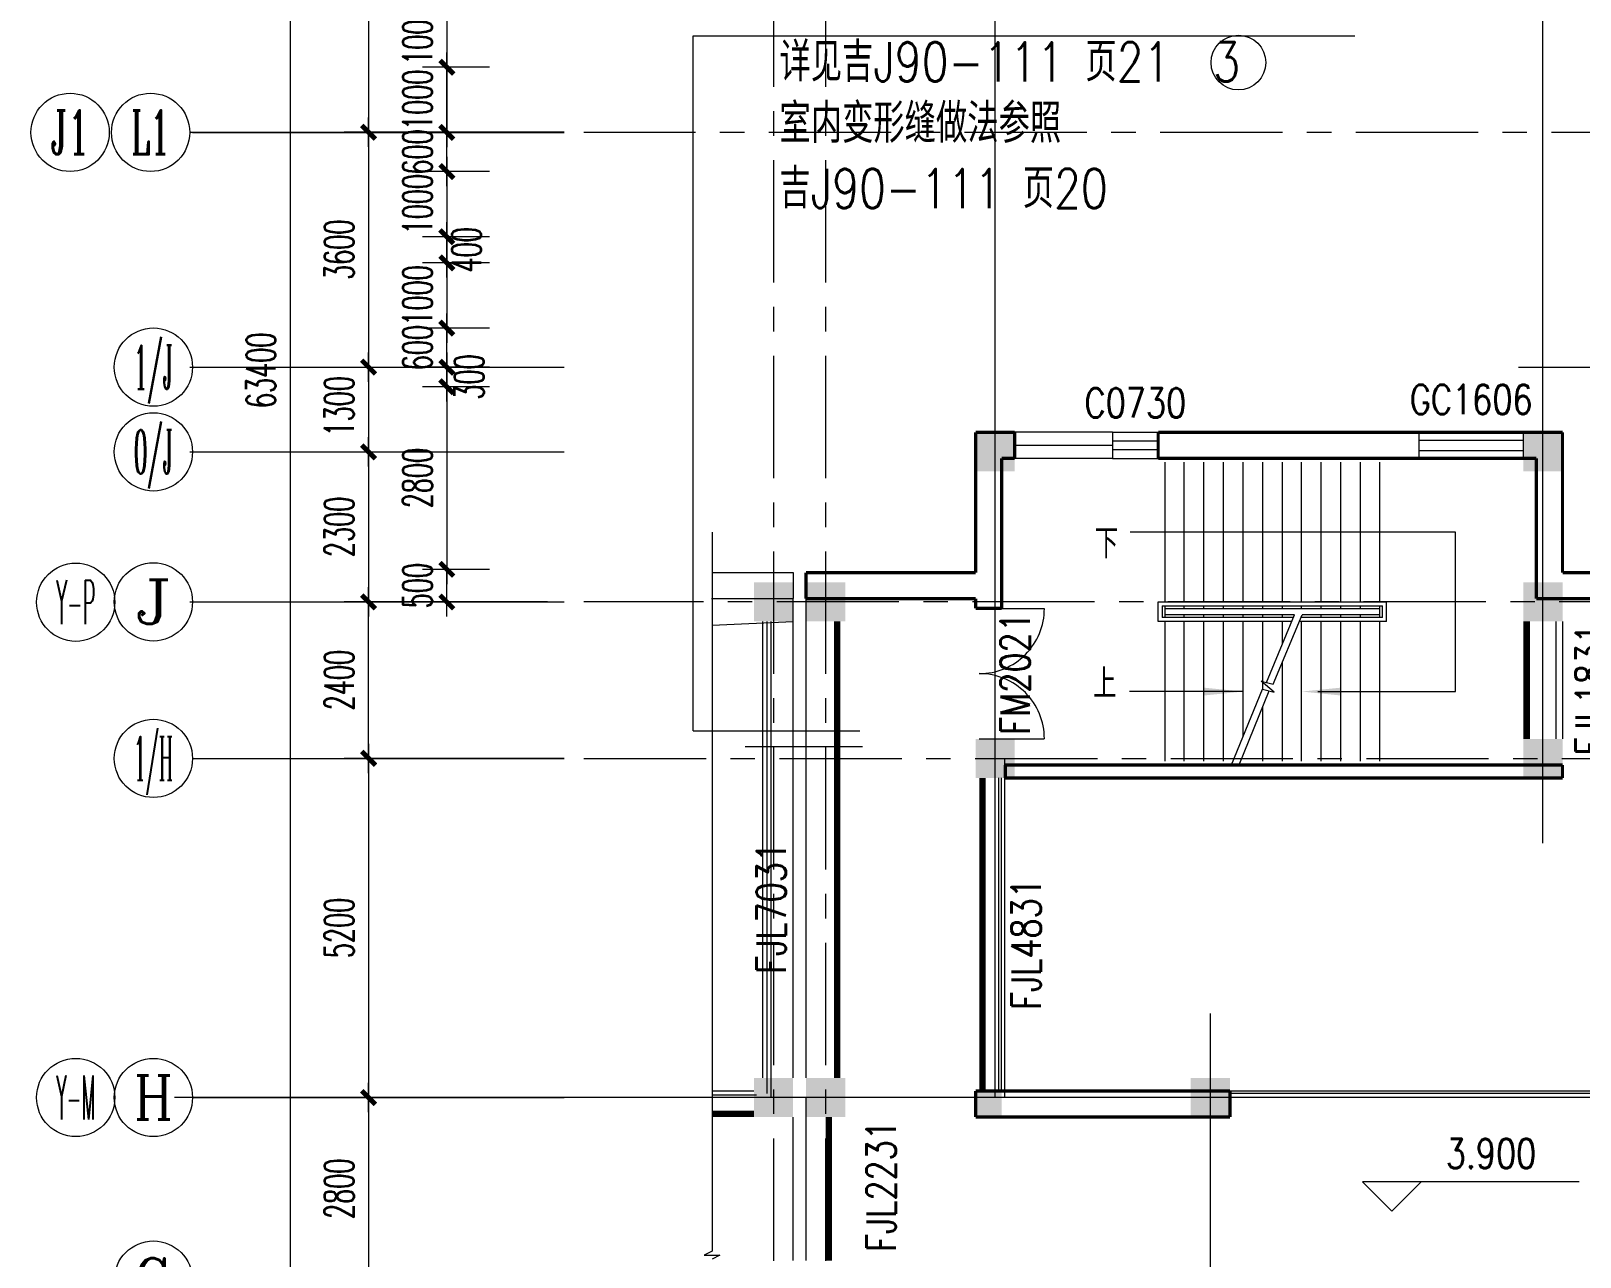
# Model space of a CAD drawing. Extents: x 2719331 to 3465925, y -270324 to -167476.
# Drawn here: x 2902497 to 2926251, y -223477 to -204677 of the extents above; entities that cross this region are included whole.
import ezdxf
from ezdxf.enums import TextEntityAlignment as Align

# ---------------------------------------------------------------- set-up
doc = ezdxf.new("R2010")
doc.units = 0
doc.header["$LTSCALE"] = 1500
doc.header["$MEASUREMENT"] = 0
doc.linetypes.add('CENTER', pattern=[2, 1.25, -0.25, 0.25, -0.25])
doc.linetypes.add('DASH', pattern=[0.35, 0.25, -0.1])
doc.layers.get('0').update_dxf_attribs({"linetype": 'CONTINUOUS', "lineweight": 0})
doc.layers.get('DEFPOINTS').update_dxf_attribs({"linetype": 'CONTINUOUS', "lineweight": 5})
for name, color, linetype, lineweight in [('AXIS', 7, 'CONTINUOUS', 5), ('AXIS_TEXT', 7, 'CONTINUOUS', 5), ('COLUMN', 7, 'CONTINUOUS', 5), ('DOTE', 7, 'CENTER', 5), ('OTHER', 7, 'CONTINUOUS', 5), ('P-S-TEXT', 7, 'CONTINUOUS', 5), ('PUB_DIM', 250, 'CONTINUOUS', 5), ('PUB_TEXT', 7, 'CONTINUOUS', 5), ('STAIR', 7, 'CONTINUOUS', 5), ('WALL', 7, 'CONTINUOUS', 5), ('WINDOW', 7, 'CONTINUOUS', 5), ('WINDOW_TEXT', 7, 'CONTINUOUS', 5), ('我的', 7, 'CONTINUOUS', 5), ('看线', 7, 'CONTINUOUS', 5), ('防火卷帘', 7, 'CONTINUOUS', 5), ('防火卷帘名称', 7, 'CONTINUOUS', 5)]:
    doc.layers.add(name, color=color, linetype=linetype, lineweight=lineweight)
doc.styles.add('_SIMPLEX', font='SIMPLEX.shx', dxfattribs={"width": 0.6})
doc.styles.add('COMPLEX', font='COMPLEX')
doc.styles.add('DIM_FONT', font='romans.shx', dxfattribs={"width": 0.6})
doc.styles.add('H1', font='romans.shx', dxfattribs={"width": 1.2, "bigfont": 'hztxt.shx'})
doc.styles.add('SIMPLEX', font='SIMPLEX.SHX', dxfattribs={"width": 0.6})
doc.dimstyles.new('DIMN150', dxfattribs={"dimscale": 1.5, "dimtxt": 300, "dimasz": 1, "dimexe": 250, "dimexo": 300, "dimgap": 150, "dimtad": 1, "dimdec": 0, "dimdsep": 46, "dimtxsty": 'DIM_FONT', "dimblk": '_DIMX', "dimcen": 2.5, "dimdle": 0.3, "dimclrd": 7, "dimclre": 256, "dimclrt": 256, "dimadec": 0, "dimazin": 0, "dimtfac": 1, "dimtdec": 0, "dimtix": 1, "dimtmove": 2, "dimatfit": 3, "dimldrblk": '_DIMX', "dimfxl": 1, "dimtvp": 1, "dimtolj": 1, "dimtzin": 0, "dimlwd": -1, "dimlwe": -1, "dimarcsym": 0})

# ---------------------------------------------------------------- blocks, each defined once
blk = doc.blocks.new('_FZH')
blk.add_solid([(0.5, -0.5), (-0.5, -0.5), (0.5, 0.5), (-0.5, 0.5)])
blk = doc.blocks.new('_ARROW')
blk.add_solid([(0, 0), (-1, 0.1), (-1, -0.1)])
blk = doc.blocks.new('_WBLK')
for p, q in [((-0.5, 0.5), (0.5, 0.5)), ((0.5, 0.167), (-0.5, 0.167)), ((0.5, -0.167), (-0.5, -0.167)), ((-0.5, -0.5), (0.5, -0.5))]:
    blk.add_line(p, q)
at = {"layer": 'WINDOW_TEXT', "style": 'SIMPLEX', "flags": 9}
blk.add_attdef('A', text='', height=1, dxfattribs=at).set_placement((0, 1.5), align=Align.MIDDLE)
blk = doc.blocks.new('_GCBLK')
at = {"linetype": 'DASH'}
for p, q in [((-0.5, -0.5), (-0.5, 0.5)), ((0.5, -0.5), (0.5, 0.5)), ((-0.5, 0.2), (0.5, 0.2)), ((-0.5, -0.2), (0.5, -0.2))]:
    blk.add_line(p, q, dxfattribs=at)
at = {"layer": 'WINDOW_TEXT', "style": 'SIMPLEX', "flags": 9}
blk.add_attdef('A', text='', height=1, dxfattribs=at).set_placement((0, 1.5), align=Align.MIDDLE)
blk = doc.blocks.new('M_A3PTU')
for p, q in [((-0.5, 0), (-0.499, -0.498)), ((0.5, 0), (0.499, -0.498))]:
    blk.add_line(p, q)
for centre, start, end in [((-0.498, -0.001), 269.885, 0.0763), ((0.498, -0.001), 179.9237, 270.115)]:
    blk.add_arc(centre, 0.498, start, end)
blk = doc.blocks.new('_AXISO')
blk.add_circle((0, 0), 0.5)
at = {"layer": 'AXIS_TEXT', "style": 'COMPLEX', "width": 1.041667}
blk.add_attdef('A', text='', height=0.56, dxfattribs=at).set_placement((-0.25, -0.28), (0.25, -0.28), align=Align.FIT)
blk = doc.blocks.new('_DIMX')
blk.add_line((-150, 0), (150, 0))
at = {"const_width": 50}
blk.add_lwpolyline([(-70, -70), (70, 70)], dxfattribs=at)
blk = doc.blocks.new('*D1761')
at = {"layer": 'DEFPOINTS', "color": 0, "lineweight": 25}
for p in [(2911124, -199031), (2907674, -206231), (2911124, -206231)]:
    blk.add_point(p, dxfattribs=at)
at = {"layer": '我的'}
for p, q in [((2910674, -199031), (2907299, -199031)), ((2910674, -206231), (2907299, -206231))]:
    blk.add_line(p, q, dxfattribs=at)
at = {"layer": '我的', "color": 7}
blk.add_line((2907674, -199033), (2907674, -206230), dxfattribs=at)
at = {"layer": '我的', "color": 7, "xscale": 1.5, "yscale": 1.5, "zscale": 1.5}
for p, rotation in [((2907674, -199031), 90), ((2907674, -206231), 270)]:
    blk.add_blockref('_DIMX', p, dxfattribs=dict(at, rotation=rotation))
at = {"layer": '我的', "lineweight": 0, "insert": (2907224, -202631), "char_height": 450, "attachment_point": 5, "rotation": 90, "style": 'DIM_FONT'}
blk.add_mtext('\\A1;7200', dxfattribs=at)
blk = doc.blocks.new('*D1762')
at = {"layer": 'DEFPOINTS', "color": 0, "lineweight": 25}
for p in [(2904481, -206231), (2904481, -209831), (2907674, -209831)]:
    blk.add_point(p, dxfattribs=at)
at = {"layer": '我的'}
for p, q in [((2904931, -206231), (2908049, -206231)), ((2904931, -209831), (2908049, -209831))]:
    blk.add_line(p, q, dxfattribs=at)
at = {"layer": '我的', "color": 7}
blk.add_line((2907674, -206233), (2907674, -209830), dxfattribs=at)
at = {"layer": '我的', "color": 7, "xscale": 1.5, "yscale": 1.5, "zscale": 1.5}
for p, rotation in [((2907674, -206231), 90), ((2907674, -209831), 270)]:
    blk.add_blockref('_DIMX', p, dxfattribs=dict(at, rotation=rotation))
at = {"layer": '我的', "lineweight": 0, "insert": (2907224, -208031), "char_height": 450, "attachment_point": 5, "rotation": 90, "style": 'DIM_FONT'}
blk.add_mtext('\\A1;3600', dxfattribs=at)
blk = doc.blocks.new('*D1763')
at = {"layer": 'DEFPOINTS', "color": 0, "lineweight": 25}
for p in [(2911124, -215832), (2907674, -221031), (2911124, -221031)]:
    blk.add_point(p, dxfattribs=at)
at = {"layer": '我的'}
for p, q in [((2910674, -215832), (2907299, -215832)), ((2910674, -221031), (2907299, -221031))]:
    blk.add_line(p, q, dxfattribs=at)
at = {"layer": '我的', "color": 7}
blk.add_line((2907674, -215833), (2907674, -221030), dxfattribs=at)
at = {"layer": '我的', "color": 7, "xscale": 1.5, "yscale": 1.5, "zscale": 1.5}
for p, rotation in [((2907674, -215832), 90), ((2907674, -221031), 270)]:
    blk.add_blockref('_DIMX', p, dxfattribs=dict(at, rotation=rotation))
at = {"layer": '我的', "lineweight": 0, "insert": (2907224, -218431), "char_height": 450, "attachment_point": 5, "rotation": 90, "style": 'DIM_FONT'}
blk.add_mtext('\\A1;5200', dxfattribs=at)
blk = doc.blocks.new('*D1764')
at = {"layer": 'DEFPOINTS', "color": 0, "lineweight": 25}
for p in [(2911124, -221031), (2907674, -223831), (2911124, -223831)]:
    blk.add_point(p, dxfattribs=at)
at = {"layer": '我的'}
for p, q in [((2910674, -221031), (2907299, -221031)), ((2910674, -223831), (2907299, -223831))]:
    blk.add_line(p, q, dxfattribs=at)
at = {"layer": '我的', "color": 7}
blk.add_line((2907674, -221033), (2907674, -223830), dxfattribs=at)
at = {"layer": '我的', "color": 7, "xscale": 1.5, "yscale": 1.5, "zscale": 1.5}
for p, rotation in [((2907674, -221031), 90), ((2907674, -223831), 270)]:
    blk.add_blockref('_DIMX', p, dxfattribs=dict(at, rotation=rotation))
at = {"layer": '我的', "lineweight": 0, "insert": (2907224, -222431), "char_height": 450, "attachment_point": 5, "rotation": 90, "style": 'DIM_FONT'}
blk.add_mtext('\\A1;2800', dxfattribs=at)
blk = doc.blocks.new('*D1641')
at = {"layer": 'DEFPOINTS', "color": 0, "lineweight": 25}
for p in [(2909980, -204233), (2908874, -205233), (2909980, -205233)]:
    blk.add_point(p, dxfattribs=at)
at = {"layer": '我的'}
for p, q in [((2909530, -204233), (2908499, -204233)), ((2909530, -205233), (2908499, -205233))]:
    blk.add_line(p, q, dxfattribs=at)
at = {"layer": '我的', "color": 7}
for p, q in [((2908874, -204231), (2908874, -204230)), ((2908874, -204233), (2908874, -205233)), ((2908874, -205234), (2908874, -205236))]:
    blk.add_line(p, q, dxfattribs=at)
at = {"layer": '我的', "color": 7, "xscale": 1.5, "yscale": 1.5, "zscale": 1.5}
for p, rotation in [((2908874, -204233), 270), ((2908874, -205233), 90)]:
    blk.add_blockref('_DIMX', p, dxfattribs=dict(at, rotation=rotation))
at = {"layer": '我的', "lineweight": 0, "insert": (2908424, -204733), "char_height": 450, "attachment_point": 5, "rotation": 90, "style": 'DIM_FONT'}
blk.add_mtext('\\A1;1000', dxfattribs=at)
blk = doc.blocks.new('*D1642')
at = {"layer": 'DEFPOINTS', "color": 0, "lineweight": 25}
for p in [(2909980, -205233), (2908874, -206233), (2909980, -206233)]:
    blk.add_point(p, dxfattribs=at)
at = {"layer": '我的'}
for p, q in [((2909530, -205233), (2908499, -205233)), ((2909530, -206233), (2908499, -206233))]:
    blk.add_line(p, q, dxfattribs=at)
at = {"layer": '我的', "color": 7}
for p, q in [((2908874, -205231), (2908874, -205230)), ((2908874, -205233), (2908874, -206233)), ((2908874, -206234), (2908874, -206236))]:
    blk.add_line(p, q, dxfattribs=at)
at = {"layer": '我的', "color": 7, "xscale": 1.5, "yscale": 1.5, "zscale": 1.5}
for p, rotation in [((2908874, -205233), 270), ((2908874, -206233), 90)]:
    blk.add_blockref('_DIMX', p, dxfattribs=dict(at, rotation=rotation))
at = {"layer": '我的', "lineweight": 0, "insert": (2908424, -205733), "char_height": 450, "attachment_point": 5, "rotation": 90, "style": 'DIM_FONT'}
blk.add_mtext('\\A1;1000', dxfattribs=at)
blk = doc.blocks.new('*D1643')
at = {"layer": 'DEFPOINTS', "color": 0, "lineweight": 25}
for p in [(2909980, -206833), (2908874, -207833), (2909980, -207833)]:
    blk.add_point(p, dxfattribs=at)
at = {"layer": '我的'}
for p, q in [((2909530, -206833), (2908499, -206833)), ((2909530, -207833), (2908499, -207833))]:
    blk.add_line(p, q, dxfattribs=at)
at = {"layer": '我的', "color": 7}
for p, q in [((2908874, -206831), (2908874, -206830)), ((2908874, -206833), (2908874, -207833)), ((2908874, -207834), (2908874, -207836))]:
    blk.add_line(p, q, dxfattribs=at)
at = {"layer": '我的', "color": 7, "xscale": 1.5, "yscale": 1.5, "zscale": 1.5}
for p, rotation in [((2908874, -206833), 270), ((2908874, -207833), 90)]:
    blk.add_blockref('_DIMX', p, dxfattribs=dict(at, rotation=rotation))
at = {"layer": '我的', "lineweight": 0, "insert": (2908424, -207333), "char_height": 450, "attachment_point": 5, "rotation": 90, "style": 'DIM_FONT'}
blk.add_mtext('\\A1;1000', dxfattribs=at)
blk = doc.blocks.new('*D1644')
at = {"layer": 'DEFPOINTS', "color": 0, "lineweight": 25}
for p in [(2909980, -207833), (2908874, -208233), (2909980, -208233)]:
    blk.add_point(p, dxfattribs=at)
at = {"layer": '我的'}
for p, q in [((2909530, -207833), (2908499, -207833)), ((2909530, -208233), (2908499, -208233))]:
    blk.add_line(p, q, dxfattribs=at)
at = {"layer": '我的', "color": 7}
for p, q in [((2908874, -207831), (2908874, -207830)), ((2908874, -207833), (2908874, -208233)), ((2908874, -208234), (2908874, -208236))]:
    blk.add_line(p, q, dxfattribs=at)
at = {"layer": '我的', "color": 7, "xscale": 1.5, "yscale": 1.5, "zscale": 1.5}
for p, rotation in [((2908874, -207833), 270), ((2908874, -208233), 90)]:
    blk.add_blockref('_DIMX', p, dxfattribs=dict(at, rotation=rotation))
at = {"layer": '我的', "lineweight": 0, "insert": (2909174, -208033), "char_height": 450, "attachment_point": 5, "rotation": 90, "style": 'DIM_FONT'}
blk.add_mtext('\\A1;400', dxfattribs=at)
blk = doc.blocks.new('*D1645')
at = {"layer": 'DEFPOINTS', "color": 0, "lineweight": 25}
for p in [(2909980, -208233), (2908874, -209233), (2909980, -209233)]:
    blk.add_point(p, dxfattribs=at)
at = {"layer": '我的'}
for p, q in [((2909530, -208233), (2908499, -208233)), ((2909530, -209233), (2908499, -209233))]:
    blk.add_line(p, q, dxfattribs=at)
at = {"layer": '我的', "color": 7}
for p, q in [((2908874, -208231), (2908874, -208230)), ((2908874, -208233), (2908874, -209233)), ((2908874, -209234), (2908874, -209236))]:
    blk.add_line(p, q, dxfattribs=at)
at = {"layer": '我的', "color": 7, "xscale": 1.5, "yscale": 1.5, "zscale": 1.5}
for p, rotation in [((2908874, -208233), 270), ((2908874, -209233), 90)]:
    blk.add_blockref('_DIMX', p, dxfattribs=dict(at, rotation=rotation))
at = {"layer": '我的', "lineweight": 0, "insert": (2908424, -208733), "char_height": 450, "attachment_point": 5, "rotation": 90, "style": 'DIM_FONT'}
blk.add_mtext('\\A1;1000', dxfattribs=at)
blk = doc.blocks.new('*D1646')
at = {"layer": 'DEFPOINTS', "color": 0, "lineweight": 25}
for p in [(2909906, -210133), (2908874, -212933), (2909980, -212933)]:
    blk.add_point(p, dxfattribs=at)
at = {"layer": '我的'}
for p, q in [((2909456, -210133), (2908499, -210133)), ((2909530, -212933), (2908499, -212933))]:
    blk.add_line(p, q, dxfattribs=at)
at = {"layer": '我的', "color": 7}
blk.add_line((2908874, -210134), (2908874, -212931), dxfattribs=at)
at = {"layer": '我的', "color": 7, "xscale": 1.5, "yscale": 1.5, "zscale": 1.5}
for p, rotation in [((2908874, -210133), 90), ((2908874, -212933), 270)]:
    blk.add_blockref('_DIMX', p, dxfattribs=dict(at, rotation=rotation))
at = {"layer": '我的', "lineweight": 0, "insert": (2908424, -211533), "char_height": 450, "attachment_point": 5, "rotation": 90, "style": 'DIM_FONT'}
blk.add_mtext('\\A1;2800', dxfattribs=at)
blk = doc.blocks.new('*D1683')
at = {"layer": 'DEFPOINTS', "color": 0, "lineweight": 25}
for p in [(2910974, -178181), (2906474, -241581), (2910974, -241581)]:
    blk.add_point(p, dxfattribs=at)
at = {"layer": '我的'}
for p, q in [((2910524, -178181), (2906099, -178181)), ((2910524, -241581), (2906099, -241581))]:
    blk.add_line(p, q, dxfattribs=at)
at = {"layer": '我的', "color": 7}
blk.add_line((2906474, -178183), (2906474, -241580), dxfattribs=at)
at = {"layer": '我的', "color": 7, "xscale": 1.5, "yscale": 1.5, "zscale": 1.5}
for p, rotation in [((2906474, -178181), 90), ((2906474, -241581), 270)]:
    blk.add_blockref('_DIMX', p, dxfattribs=dict(at, rotation=rotation))
at = {"layer": '我的', "lineweight": 0, "insert": (2906024, -209881), "char_height": 450, "attachment_point": 5, "rotation": 90, "style": 'DIM_FONT'}
blk.add_mtext('\\A1;63400', dxfattribs=at)
blk = doc.blocks.new('*D1685')
at = {"layer": 'DEFPOINTS', "color": 0, "lineweight": 25}
for p in [(2907674, -213431), (2910867, -213431), (2910867, -215831)]:
    blk.add_point(p, dxfattribs=at)
at = {"layer": '我的'}
for p, q in [((2910417, -213431), (2907299, -213431)), ((2910417, -215831), (2907299, -215831))]:
    blk.add_line(p, q, dxfattribs=at)
at = {"layer": '我的', "color": 7}
blk.add_line((2907674, -215830), (2907674, -213433), dxfattribs=at)
at = {"layer": '我的', "color": 7, "xscale": 1.5, "yscale": 1.5, "zscale": 1.5}
for p, rotation in [((2907674, -213431), 90), ((2907674, -215831), 270)]:
    blk.add_blockref('_DIMX', p, dxfattribs=dict(at, rotation=rotation))
at = {"layer": '我的', "lineweight": 0, "insert": (2907224, -214631), "char_height": 450, "attachment_point": 5, "rotation": 90, "style": 'DIM_FONT'}
blk.add_mtext('\\A1;2400', dxfattribs=at)
blk = doc.blocks.new('*D1686')
at = {"layer": 'DEFPOINTS', "color": 0, "lineweight": 25}
for p in [(2904481, -211132), (2904481, -213431), (2907674, -213431)]:
    blk.add_point(p, dxfattribs=at)
at = {"layer": '我的'}
for p, q in [((2904931, -211132), (2908049, -211132)), ((2904931, -213431), (2908049, -213431))]:
    blk.add_line(p, q, dxfattribs=at)
at = {"layer": '我的', "color": 7}
blk.add_line((2907674, -211133), (2907674, -213430), dxfattribs=at)
at = {"layer": '我的', "color": 7, "xscale": 1.5, "yscale": 1.5, "zscale": 1.5}
for p, rotation in [((2907674, -211132), 90), ((2907674, -213431), 270)]:
    blk.add_blockref('_DIMX', p, dxfattribs=dict(at, rotation=rotation))
at = {"layer": '我的', "lineweight": 0, "insert": (2907224, -212281), "char_height": 450, "attachment_point": 5, "rotation": 90, "style": 'DIM_FONT'}
blk.add_mtext('\\A1;2300', dxfattribs=at)
blk = doc.blocks.new('*D1747')
at = {"layer": 'DEFPOINTS', "color": 0, "lineweight": 25}
for p in [(2908874, -206233), (2909980, -206233), (2909980, -206833)]:
    blk.add_point(p, dxfattribs=at)
at = {"layer": '我的'}
for p, q in [((2909530, -206233), (2908499, -206233)), ((2909530, -206833), (2908499, -206833))]:
    blk.add_line(p, q, dxfattribs=at)
at = {"layer": '我的', "color": 7}
for p, q in [((2908874, -206231), (2908874, -206230)), ((2908874, -206833), (2908874, -206233)), ((2908874, -206834), (2908874, -206836))]:
    blk.add_line(p, q, dxfattribs=at)
at = {"layer": '我的', "color": 7, "xscale": 1.5, "yscale": 1.5, "zscale": 1.5}
for p, rotation in [((2908874, -206233), 270), ((2908874, -206833), 90)]:
    blk.add_blockref('_DIMX', p, dxfattribs=dict(at, rotation=rotation))
at = {"layer": '我的', "lineweight": 0, "insert": (2908424, -206533), "char_height": 450, "attachment_point": 5, "rotation": 90, "style": 'DIM_FONT'}
blk.add_mtext('\\A1;600', dxfattribs=at)
blk = doc.blocks.new('*D1748')
at = {"layer": 'DEFPOINTS', "color": 0, "lineweight": 25}
for p in [(2908874, -209233), (2909980, -209233), (2909980, -209833)]:
    blk.add_point(p, dxfattribs=at)
at = {"layer": '我的'}
for p, q in [((2909530, -209233), (2908499, -209233)), ((2909530, -209833), (2908499, -209833))]:
    blk.add_line(p, q, dxfattribs=at)
at = {"layer": '我的', "color": 7}
for p, q in [((2908874, -209231), (2908874, -209230)), ((2908874, -209833), (2908874, -209233)), ((2908874, -209834), (2908874, -209836))]:
    blk.add_line(p, q, dxfattribs=at)
at = {"layer": '我的', "color": 7, "xscale": 1.5, "yscale": 1.5, "zscale": 1.5}
for p, rotation in [((2908874, -209233), 270), ((2908874, -209833), 90)]:
    blk.add_blockref('_DIMX', p, dxfattribs=dict(at, rotation=rotation))
at = {"layer": '我的', "lineweight": 0, "insert": (2908424, -209533), "char_height": 450, "attachment_point": 5, "rotation": 90, "style": 'DIM_FONT'}
blk.add_mtext('\\A1;600', dxfattribs=at)
blk = doc.blocks.new('*D1618')
at = {"layer": 'DEFPOINTS', "color": 0, "lineweight": 25}
for p in [(2908874, -212933), (2909980, -212933), (2909906, -213433)]:
    blk.add_point(p, dxfattribs=at)
at = {"layer": '我的'}
for p, q in [((2909530, -212933), (2908499, -212933)), ((2909456, -213433), (2908499, -213433))]:
    blk.add_line(p, q, dxfattribs=at)
at = {"layer": '我的', "color": 7}
for p, q in [((2908874, -212931), (2908874, -212930)), ((2908874, -213433), (2908874, -212933)), ((2908874, -213434), (2908874, -213436))]:
    blk.add_line(p, q, dxfattribs=at)
at = {"layer": '我的', "color": 7, "xscale": 1.5, "yscale": 1.5, "zscale": 1.5}
for p, rotation in [((2908874, -212933), 270), ((2908874, -213433), 90)]:
    blk.add_blockref('_DIMX', p, dxfattribs=dict(at, rotation=rotation))
at = {"layer": '我的', "lineweight": 0, "insert": (2908424, -213183), "char_height": 450, "attachment_point": 5, "rotation": 90, "style": 'DIM_FONT'}
blk.add_mtext('\\A1;500', dxfattribs=at)
blk = doc.blocks.new('*D1200')
at = {"layer": 'DEFPOINTS', "color": 0, "lineweight": 25}
for p in [(2909980, -209833), (2908874, -210133), (2909980, -210133)]:
    blk.add_point(p, dxfattribs=at)
at = {"layer": '我的'}
for p, q in [((2909530, -209833), (2908499, -209833)), ((2909530, -210133), (2908499, -210133))]:
    blk.add_line(p, q, dxfattribs=at)
at = {"layer": '我的', "color": 7}
for p, q in [((2908874, -209832), (2908874, -209830)), ((2908874, -209833), (2908874, -210133)), ((2908874, -210134), (2908874, -210136))]:
    blk.add_line(p, q, dxfattribs=at)
at = {"layer": '我的', "color": 7, "xscale": 1.5, "yscale": 1.5, "zscale": 1.5}
for p, rotation in [((2908874, -209833), 270), ((2908874, -210133), 90)]:
    blk.add_blockref('_DIMX', p, dxfattribs=dict(at, rotation=rotation))
at = {"layer": '我的', "lineweight": 0, "insert": (2909217, -209983), "char_height": 450, "attachment_point": 5, "rotation": 90, "style": 'DIM_FONT'}
blk.add_mtext('\\A1;300', dxfattribs=at)
blk = doc.blocks.new('*D868')
at = {"layer": 'DEFPOINTS', "color": 0, "lineweight": 25}
for p in [(2904481, -209831), (2904481, -211132), (2907674, -211132)]:
    blk.add_point(p, dxfattribs=at)
at = {"layer": '我的'}
for p, q in [((2904931, -209831), (2908049, -209831)), ((2904931, -211132), (2908049, -211132))]:
    blk.add_line(p, q, dxfattribs=at)
at = {"layer": '我的', "color": 7}
blk.add_line((2907674, -209833), (2907674, -211130), dxfattribs=at)
at = {"layer": '我的', "color": 7, "xscale": 1.5, "yscale": 1.5, "zscale": 1.5}
for p, rotation in [((2907674, -209831), 90), ((2907674, -211132), 270)]:
    blk.add_blockref('_DIMX', p, dxfattribs=dict(at, rotation=rotation))
at = {"layer": '我的', "lineweight": 0, "insert": (2907224, -210432), "char_height": 450, "attachment_point": 5, "rotation": 90, "style": 'DIM_FONT'}
blk.add_mtext('\\A1;1300', dxfattribs=at)

msp = doc.modelspace()

# ---------------------------------------------------------------- linework, layer by layer
at = {"layer": 'AXIS', "lineweight": 0}
msp.add_line((2925307.1, -209831.5), (2931307.1, -209831.5), dxfattribs=at)
at = {"layer": 'DOTE', "lineweight": 0}
for p, q in [((2913882.2, -176659), (2913882.2, -242803.9)), ((2914682.2, -176659), (2914682.2, -242803.9)), ((2933687.4, -206231.5), (2910974.2, -206231.5)), ((2978807.5, -213431.5), (2910974.2, -213431.5)), ((2910974.2, -215831.5), (2977655.9, -215831.5))]:
    msp.add_line(p, q, dxfattribs=at)
at = {"layer": 'OTHER', "lineweight": 0}
msp.add_lwpolyline([(2912941, -213787.8), (2914182.2, -213731.5)], dxfattribs=at)
at = {"layer": 'PUB_DIM', "lineweight": 0}
for p, q in [((2923365, -222776.4), (2922915, -222326.4)), ((2926236.5, -222326.4), (2922915, -222326.4)), ((2923815, -222326.4), (2923365, -222776.4))]:
    msp.add_line(p, q, dxfattribs=at)
for points in [[(2922232.2, -214806.5), (2924342.4, -214806.5), (2924342.4, -212361.5), (2919353.9, -212361.5)], [(2921082.2, -214806.5), (2919340.6, -214806.5)]]:
    msp.add_lwpolyline(points, dxfattribs=at)
at = {"layer": 'STAIR', "lineweight": 0}
for p, q in [((2919882.2, -211291.5), (2919882.2, -213431.5)), ((2920182.2, -213431.5), (2920182.2, -211291.5)), ((2920482.2, -213431.5), (2920482.2, -211291.5)), ((2920782.2, -213431.5), (2920782.2, -211291.5)), ((2921082.2, -211291.5), (2921082.2, -213431.5)), ((2921382.2, -211291.5), (2921382.2, -213431.5)), ((2921682.2, -211291.5), (2921682.2, -213431.5)), ((2921982.2, -213431.5), (2921982.2, -211291.5)), ((2922282.2, -213431.5), (2922282.2, -211291.5)), ((2922582.2, -213431.5), (2922582.2, -211291.5)), ((2922882.2, -213431.5), (2922882.2, -211291.5)), ((2923182.2, -213431.5), (2923182.2, -211291.5)), ((2912941, -212362), (2912941, -223387.9)), ((2919782.2, -213431.5), (2923282.2, -213431.5)), ((2919782.2, -213731.5), (2919782.2, -213431.5)), ((2919842.2, -213491.5), (2919842.2, -213671.5)), ((2919842.2, -213491.5), (2923222.2, -213491.5)), ((2919882.2, -213491.5), (2919882.2, -213671.5)), ((2919882.2, -213531.5), (2923182.2, -213531.5)), ((2920182.2, -213531.5), (2920182.2, -213491.5)), ((2920482.2, -213531.5), (2920482.2, -213491.5)), ((2920782.2, -213531.5), (2920782.2, -213491.5)), ((2921082.2, -213491.5), (2921082.2, -213531.5)), ((2921382.2, -213491.5), (2921382.2, -213531.5)), ((2921682.2, -213491.5), (2921682.2, -213531.5)), ((2921982.2, -213531.5), (2921982.2, -213491.5)), ((2922282.2, -213531.5), (2922282.2, -213491.5)), ((2922582.2, -213531.5), (2922582.2, -213491.5)), ((2922882.2, -213531.5), (2922882.2, -213491.5)), ((2923182.2, -213671.5), (2923182.2, -213491.5)), ((2923222.2, -213671.5), (2923222.2, -213491.5)), ((2923282.2, -213731.5), (2923282.2, -213431.5)), ((2913715.1, -213731.5), (2913715.1, -220731.5)), ((2913783.2, -213731.5), (2913783.2, -220971.5)), ((2913843.2, -213731.5), (2913843.2, -221031.5)), ((2921834.6, -213731.5), (2919782.2, -213731.5)), ((2921858.5, -213671.5), (2919842.2, -213671.5)), ((2921874.5, -213631.5), (2919882.2, -213631.5)), ((2919882.2, -213731.5), (2919882.2, -215871.5)), ((2920182.2, -213671.5), (2920182.2, -213631.5)), ((2920182.2, -215871.5), (2920182.2, -213731.5)), ((2920482.2, -213671.5), (2920482.2, -213631.5)), ((2920482.2, -215871.5), (2920482.2, -213731.5)), ((2920782.2, -213671.5), (2920782.2, -213631.5)), ((2920782.2, -215871.5), (2920782.2, -213731.5)), ((2921082.2, -213631.5), (2921082.2, -213671.5)), ((2921082.2, -213731.5), (2921082.2, -215503.2)), ((2921382.2, -213631.5), (2921382.2, -213671.5)), ((2921382.2, -213731.5), (2921382.2, -214771.5)), ((2921442.9, -214665.6), (2921874.5, -213631.5)), ((2921543.4, -214691.5), (2921989.8, -213631.5)), ((2921682.2, -213631.5), (2921682.2, -213671.5)), ((2921682.2, -213731.5), (2921682.2, -214064.5)), ((2923282.2, -213731.5), (2921949.5, -213731.5)), ((2923222.2, -213671.5), (2921973.7, -213671.5)), ((2921982.2, -215871.5), (2921982.2, -213731.5)), ((2923182.2, -213631.5), (2921989.8, -213631.5)), ((2922282.2, -213671.5), (2922282.2, -213631.5)), ((2922282.2, -215871.5), (2922282.2, -213731.5)), ((2922582.2, -213671.5), (2922582.2, -213631.5)), ((2922582.2, -215871.5), (2922582.2, -213731.5)), ((2922882.2, -213671.5), (2922882.2, -213631.5)), ((2922882.2, -215871.5), (2922882.2, -213731.5)), ((2923182.2, -215871.5), (2923182.2, -213731.5)), ((2925882.2, -213731.5), (2925882.2, -215531.5)), ((2925982.2, -213731.5), (2925982.2, -215531.5)), ((2921682.2, -214346.4), (2921682.2, -215871.5)), ((2921562.6, -214818.1), (2921362.5, -214644.8)), ((2921362.5, -214644.8), (2921543.4, -214691.5)), ((2920906.8, -215931.5), (2921381.8, -214771.4)), ((2921022.1, -215931.5), (2921482.2, -214797.4)), ((2921381.8, -214771.4), (2921562.6, -214818.1)), ((2921382.2, -215044), (2921382.2, -215871.5)), ((2917432.2, -221031.5), (2917432.2, -215831.5)), ((2917335.9, -216131.5), (2917335.9, -220931.5)), ((2917375.9, -216131.5), (2917375.9, -220931.5)), ((2913582.2, -220931.5), (2912941, -220931.5)), ((2913622.2, -220993.1), (2912941, -220993.1)), ((2927482.2, -220931.5), (2920882.2, -220931.5)), ((2927482.2, -220971.5), (2920882.2, -220971.5)), ((2927482.2, -221031.5), (2920882.2, -221031.5)), ((2912941, -223387.9), (2912821, -223447.9)), ((2912821, -223447.9), (2913061, -223447.9)), ((2913061, -223447.9), (2912941, -223507.9))]:
    msp.add_line(p, q, dxfattribs=at)
at = {"layer": 'WALL', "lineweight": 0}
for p, q in [((2912651, -204752.5), (2922795.7, -204752.5)), ((2912651, -215409.4), (2912651, -204752.5)), ((2912941, -212981.5), (2914182.2, -212981.5)), ((2914182.2, -212981.5), (2914182.2, -213381.5)), ((2912932.2, -213381.5), (2914182.2, -213381.5)), ((2912941, -213381.5), (2914182.2, -213381.5)), ((2912651, -215409.4), (2915206.2, -215409.4)), ((2915249.8, -215656.6), (2913448, -215656.6))]:
    msp.add_line(p, q, dxfattribs=at)
at = {"layer": 'WALL', "lineweight": 0, "const_width": 50}
for points in [[(2916982.1, -212981.5), (2916982.1, -210831.5)], [(2917582.2, -210831.5), (2916982.2, -210831.5)], [(2917582.2, -210831.5), (2917582.2, -211231.5)], [(2919782.2, -210831.5), (2919782.2, -211231.5)], [(2919782.2, -210831.5), (2925982.2, -210831.5)], [(2925982.2, -212981.5), (2925982.2, -210831.5)], [(2917582.2, -211231.5), (2917382.2, -211231.5)], [(2917382.2, -213531.5), (2917382.2, -211231.5)], [(2919782.2, -211231.5), (2925582.2, -211231.5)], [(2925582.2, -213381.5), (2925582.2, -211231.5)], [(2914382.2, -212981.5), (2914382.2, -213381.5)], [(2914382.2, -212981.5), (2916982.1, -212981.5)], [(2932832.2, -212981.5), (2925982.2, -212981.5)], [(2914382.2, -213381.5), (2916982.1, -213381.5)], [(2916982.1, -213531.5), (2916982.1, -213381.5)], [(2917382.2, -213531.5), (2916982.1, -213531.5)], [(2932982.2, -213381.5), (2925582.2, -213381.5)], [(2917439.5, -216131.5), (2917439.5, -215931.5)], [(2925982.2, -215931.5), (2917439.5, -215931.5)], [(2925982.2, -216131.5), (2925982.2, -215931.5)], [(2917439.5, -216131.5), (2925982.2, -216131.5)], [(2916982.2, -220931.5), (2916982.2, -221331.5)], [(2916982.2, -220931.5), (2920882.2, -220931.5)], [(2920882.2, -221331.5), (2920882.2, -220931.5)], [(2920882.2, -221331.5), (2916982.2, -221331.5)]]:
    msp.add_lwpolyline(points, dxfattribs=at)
at = {"layer": 'WALL', "lineweight": 0}
msp.add_circle((2921012.4, -205162.2), 419, dxfattribs=at)
at = {"layer": 'WINDOW', "lineweight": 0}
for p, q in [((2919082.2, -210831.5), (2917582.2, -210831.5)), ((2919082.2, -210831.5), (2919082.2, -211231.5)), ((2919082.2, -211031.5), (2917582.2, -211031.5)), ((2919082.2, -211231.5), (2917582.2, -211231.5))]:
    msp.add_line(p, q, dxfattribs=at)
at = {"layer": '我的', "lineweight": 0}
for p, q in [((2917282.2, -221031.5), (2917282.2, -174204)), ((2925682.2, -217131.5), (2925682.2, -175035.9)), ((2908874.2, -206230), (2908874.2, -205062.3)), ((2904974.2, -206231.5), (2910674.2, -206231.5)), ((2907674.2, -206230), (2908874.2, -206230)), ((2904974.2, -209831.5), (2910674.2, -209831.5)), ((2904974.2, -211131.5), (2910674.2, -211131.5)), ((2904974.2, -213431.5), (2910674.2, -213431.5)), ((2904974.2, -215831.5), (2910674.2, -215831.5)), ((2920582.2, -247942.5), (2920582.2, -219742.8)), ((2913682.2, -221031.5), (2904698.9, -221031.5)), ((2904974.2, -221031.5), (2910674.2, -221031.5)), ((2978807.5, -221031.5), (2910974.2, -221031.5))]:
    msp.add_line(p, q, dxfattribs=at)
at = {"layer": '看线', "lineweight": 0}
for p, q in [((2914182.2, -220731.5), (2914182.2, -213381.5)), ((2914382.2, -220731.5), (2914382.2, -213381.5)), ((2914382.2, -223531.5), (2914382.2, -221031.5)), ((2914182.2, -223531.5), (2914182.2, -221331.5))]:
    msp.add_line(p, q, dxfattribs=at)
at = {"layer": '防火卷帘', "linetype": 'DASH', "lineweight": 0, "const_width": 100}
for points in [[(2914859.4, -213731.7), (2914859.4, -220731.5)], [(2925432.2, -215531.5), (2925432.2, -213731.5)], [(2917088.2, -216131.5), (2917088.2, -220931.5)], [(2912941, -221281.5), (2913582.2, -221281.5)], [(2914732.2, -221331.5), (2914732.2, -223531.5)]]:
    msp.add_lwpolyline(points, dxfattribs=at)

# ---------------------------------------------------------------- block references
at = {"layer": 'COLUMN', "lineweight": 0, "extrusion": (0, 0, -1), "xscale": -600, "yscale": 600, "zscale": -400}
for p in [(-2917282.2, -211131.5), (-2925682.2, -211131.5), (-2925682.2, -213431.5), (-2917282.2, -215831.5), (-2925682.2, -215831.5)]:
    msp.add_blockref('_FZH', p, dxfattribs=at)
at = {"layer": 'COLUMN', "lineweight": 0, "xscale": 600, "yscale": 600, "zscale": 600, "rotation": 359.9999999999999}
for p in [(2913882.2, -213431.5), (2913882.2, -213431.5), (2914682.2, -213431.5), (2914682.2, -213431.5), (2913882.2, -221031.5), (2914682.2, -221031.5), (2920582.2, -221031.5)]:
    msp.add_blockref('_FZH', p, dxfattribs=at)
at = {"layer": 'COLUMN', "lineweight": 0, "extrusion": (0, 0, -1), "xscale": 400, "yscale": 400, "zscale": -400, "rotation": 359.9999999999999}
msp.add_blockref('_FZH', (-2917182.2, -221131.5), dxfattribs=at)
at = {"layer": 'PUB_DIM', "lineweight": 0, "xscale": -600, "yscale": 600, "zscale": 600, "rotation": 180}
msp.add_blockref('_ARROW', (2921082.2, -214806.5), dxfattribs=at)
at = {"layer": 'PUB_DIM', "lineweight": 0, "xscale": -600, "yscale": 600, "zscale": 600}
msp.add_blockref('_ARROW', (2921982.2, -214806.5), dxfattribs=at)
at = {"layer": 'WINDOW', "lineweight": 0}
ref = msp.add_blockref('_WBLK', (2919432.2, -211031.5), dxfattribs=dict(at, xscale=700, yscale=400.0000000001164, zscale=700))
ref.add_attrib('A', 'C0730', dxfattribs={"layer": 'WINDOW_TEXT', "height": 450, "style": '_SIMPLEX', "width": 0.8, "flags": 8}).set_placement((2919432.2, -210381.5), align=Align.MIDDLE)
ref = msp.add_blockref('_GCBLK', (2924582.2, -211031.5), dxfattribs=dict(at, xscale=1600, yscale=400, zscale=1600))
ref.add_attrib('A', 'GC1606', dxfattribs={"layer": 'WINDOW_TEXT', "height": 450, "style": '_SIMPLEX', "width": 0.8, "flags": 8}).set_placement((2924582.2, -210326.7), align=Align.MIDDLE)
ref = msp.add_blockref('M_A3PTU', (2917038.7, -214531.5), dxfattribs=dict(at, xscale=-2000, yscale=-2000, zscale=2000, rotation=270))
ref.add_attrib('A', 'FM2021', dxfattribs={"layer": 'WINDOW_TEXT', "height": 450, "rotation": 90, "style": '_SIMPLEX', "width": 0.8, "flags": 8}).set_placement((2917588.7, -214531.5, -360295.4), align=Align.MIDDLE)
at = {"layer": '我的', "lineweight": 0}
ref = msp.add_blockref('_AXISO', (2903097.2, -206231.5), dxfattribs=dict(at, xscale=1200, yscale=1200, zscale=1200))
ref.add_attrib('A', 'J1', dxfattribs={"layer": 'AXIS_TEXT', "height": 672, "style": 'COMPLEX', "width": 0.78125}).set_placement((2902797.2, -206567.5), (2903397.2, -206567.5), align=Align.FIT)
ref = msp.add_blockref('_AXISO', (2904331.5, -206231.5), dxfattribs=dict(at, xscale=1200, yscale=1200, zscale=1200))
ref.add_attrib('A', 'L1', dxfattribs={"layer": 'AXIS_TEXT', "height": 672, "style": 'COMPLEX', "width": 0.694444}).set_placement((2904031.5, -206567.5), (2904631.5, -206567.5), align=Align.FIT)
ref = msp.add_blockref('_AXISO', (2904374.2, -209831.5), dxfattribs=dict(at, xscale=1200, yscale=1200, zscale=1200))
ref.add_attrib('A', '1/J', dxfattribs={"layer": 'AXIS_TEXT', "height": 672, "style": 'COMPLEX', "width": 0.390625}).set_placement((2904074.2, -210167.5), (2904674.2, -210167.5), align=Align.FIT)
ref = msp.add_blockref('_AXISO', (2904374.2, -211131.5), dxfattribs=dict(at, xscale=1200, yscale=1200, zscale=1200))
ref.add_attrib('A', '0/J', dxfattribs={"layer": 'AXIS_TEXT', "height": 672, "style": 'COMPLEX', "width": 0.353774}).set_placement((2904074.2, -211467.5), (2904674.2, -211467.5), align=Align.FIT)
ref = msp.add_blockref('_AXISO', (2903183.2, -213437), dxfattribs=dict(at, xscale=1200, yscale=1200, zscale=1200))
ref.add_attrib('A', 'Y-P', dxfattribs={"layer": 'AXIS_TEXT', "height": 672, "style": 'COMPLEX', "width": 0.292969}).set_placement((2902883.2, -213773), (2903483.2, -213773), align=Align.FIT)
ref = msp.add_blockref('_AXISO', (2904374.2, -213431.5), dxfattribs=dict(at, xscale=1200, yscale=1200, zscale=1200))
ref.add_attrib('A', 'J', dxfattribs={"layer": 'AXIS_TEXT', "height": 672, "style": 'COMPLEX', "width": 1.704545}).set_placement((2904074.2, -213767.5), (2904674.2, -213767.5), align=Align.FIT)
ref = msp.add_blockref('_AXISO', (2904374.2, -215831.5), dxfattribs=dict(at, xscale=1200, yscale=1200, zscale=1200))
ref.add_attrib('A', '1/H', dxfattribs={"layer": 'AXIS_TEXT', "height": 672, "style": 'COMPLEX', "width": 0.328947}).set_placement((2904074.2, -216167.5), (2904674.2, -216167.5), align=Align.FIT)
ref = msp.add_blockref('_AXISO', (2903183.2, -221031.5), dxfattribs=dict(at, xscale=1200, yscale=1200, zscale=1200))
ref.add_attrib('A', 'Y-M', dxfattribs={"layer": 'AXIS_TEXT', "height": 672, "style": 'COMPLEX', "width": 0.275735}).set_placement((2902883.2, -221367.5), (2903483.2, -221367.5), align=Align.FIT)
ref = msp.add_blockref('_AXISO', (2904374.2, -221031.5), dxfattribs=dict(at, xscale=1200, yscale=1200, zscale=1200))
ref.add_attrib('A', 'H', dxfattribs={"layer": 'AXIS_TEXT', "height": 672, "style": 'COMPLEX', "width": 0.9375}).set_placement((2904074.2, -221367.5), (2904674.2, -221367.5), align=Align.FIT)
at = {"layer": '我的', "lineweight": 0, "xscale": 1200, "yscale": 1200, "zscale": 1200}
msp.add_blockref('_AXISO', (2904374.2, -223831.5), dxfattribs=at).add_auto_attribs({'A': 'G'})

# ---------------------------------------------------------------- texts
at = {"layer": 'P-S-TEXT', "lineweight": 0, "style": 'H1', "width": 0.8}
for s, p in [('下', (2918810.7, -212761.7)), ('上', (2918782.4, -214910.1))]:
    msp.add_text(s, height=450, dxfattribs=at).set_placement(p)
at = {"layer": 'PUB_DIM', "lineweight": 0, "style": 'DIM_FONT', "width": 0.8}
msp.add_text('3.900', height=450, rotation=360, dxfattribs=at).set_placement((2924885.2, -221891.2), align=Align.MIDDLE)
at = {"layer": 'PUB_TEXT', "lineweight": 0, "style": 'H1', "width": 0.8}
for s, p in [('详见吉J90-111 页21  3', (2913974.9, -205451.4)), ('室内变形缝做法参照', (2913974.9, -206392.3)), ('吉J90-111 页20 ', (2913974.9, -207391.8))]:
    msp.add_text(s, height=600, dxfattribs=at).set_placement(p)
at = {"layer": '防火卷帘名称', "lineweight": 0, "style": '_SIMPLEX', "width": 0.8}
for s, p in [('FJL1831', (2926632.8, -215788.9)), ('FJL7031', (2914074.1, -219134.5)), ('FJL4831', (2917981.8, -219689)), ('FJL2231', (2915758.5, -223399.4))]:
    msp.add_text(s, height=450, rotation=90, dxfattribs=at).set_placement(p)

# ---------------------------------------------------------------- dimensions: what is measured, and where the dimension line sits
at = {"layer": '我的', "lineweight": 0}
dim = msp.add_aligned_dim(p1=(2910974.2, -178181.5), p2=(2910974.2, -241581.5), distance=-4500, dimstyle='DIMN150', dxfattribs=at)
dim.commit()
dim.dimension.update_dxf_attribs({"geometry": '*D1683', "text_midpoint": (2906024.2, -209881.5)})
for base, p1, p2, picture, middle in [((2907674.2, -206231.5), (2911124.2, -199031.5), (2911124.2, -206231.5), '*D1761', (2907224.2, -202631.5)), ((2908874.2, -205233), (2909979.6, -204233), (2909979.6, -205233), '*D1641', (2908424.2, -204733)), ((2908874.2, -206233), (2909979.6, -205233), (2909979.6, -206233), '*D1642', (2908424.2, -205733)), ((2907674.2, -209831.5), (2904481.5, -206231.5), (2904481.5, -209831.5), '*D1762', (2907224.2, -208031.5)), ((2908874.2, -206233), (2909979.6, -206833), (2909979.6, -206233), '*D1747', (2908424.2, -206533)), ((2908874.2, -207833), (2909979.6, -206833), (2909979.6, -207833), '*D1643', (2908424.2, -207333)), ((2908874.2, -209233), (2909979.6, -208233), (2909979.6, -209233), '*D1645', (2908424.2, -208733)), ((2908874.2, -209233), (2909979.6, -209833), (2909979.6, -209233), '*D1748', (2908424.2, -209533)), ((2908874.2, -212933), (2909905.9, -210133), (2909979.6, -212933), '*D1646', (2908424.2, -211533)), ((2907674.2, -213431.5), (2904481.5, -211131.5), (2904481.5, -213431.5), '*D1686', (2907224.2, -212281.5)), ((2908874.2, -212933), (2909905.9, -213433), (2909979.6, -212933), '*D1618', (2908424.2, -213183)), ((2907674.2, -213431.5), (2910866.9, -215831.5), (2910866.9, -213431.5), '*D1685', (2907224.2, -214631.5)), ((2907674.2, -221031.5), (2911124.2, -215831.5), (2911124.2, -221031.5), '*D1763', (2907224.2, -218431.5)), ((2907674.2, -223831.5), (2911124.2, -221031.5), (2911124.2, -223831.5), '*D1764', (2907224.2, -222431.5))]:
    dim = msp.add_linear_dim(base=base, p1=p1, p2=p2, angle=90, dimstyle='DIMN150', dxfattribs=at)
    dim.commit()
    dim.dimension.update_dxf_attribs({"geometry": picture, "text_midpoint": middle})
for base, p1, p2, picture, middle in [((2908874.2, -208233), (2909979.6, -207833), (2909979.6, -208233), '*D1644', (2909174.2, -208033)), ((2908874.2, -210133), (2909979.6, -209833), (2909979.6, -210133), '*D1200', (2909216.8, -209983)), ((2907674.2, -211131.5), (2904481.5, -209831.5), (2904481.5, -211131.5), '*D868', (2907224.2, -210431.5))]:
    dim = msp.add_linear_dim(base=base, p1=p1, p2=p2, angle=90, dimstyle='DIMN150', dxfattribs=at)
    dim.commit()
    dim.dimension.update_dxf_attribs({"geometry": picture, "text_midpoint": middle, "dimtype": 160})

doc.saveas('drawing.dxf')
